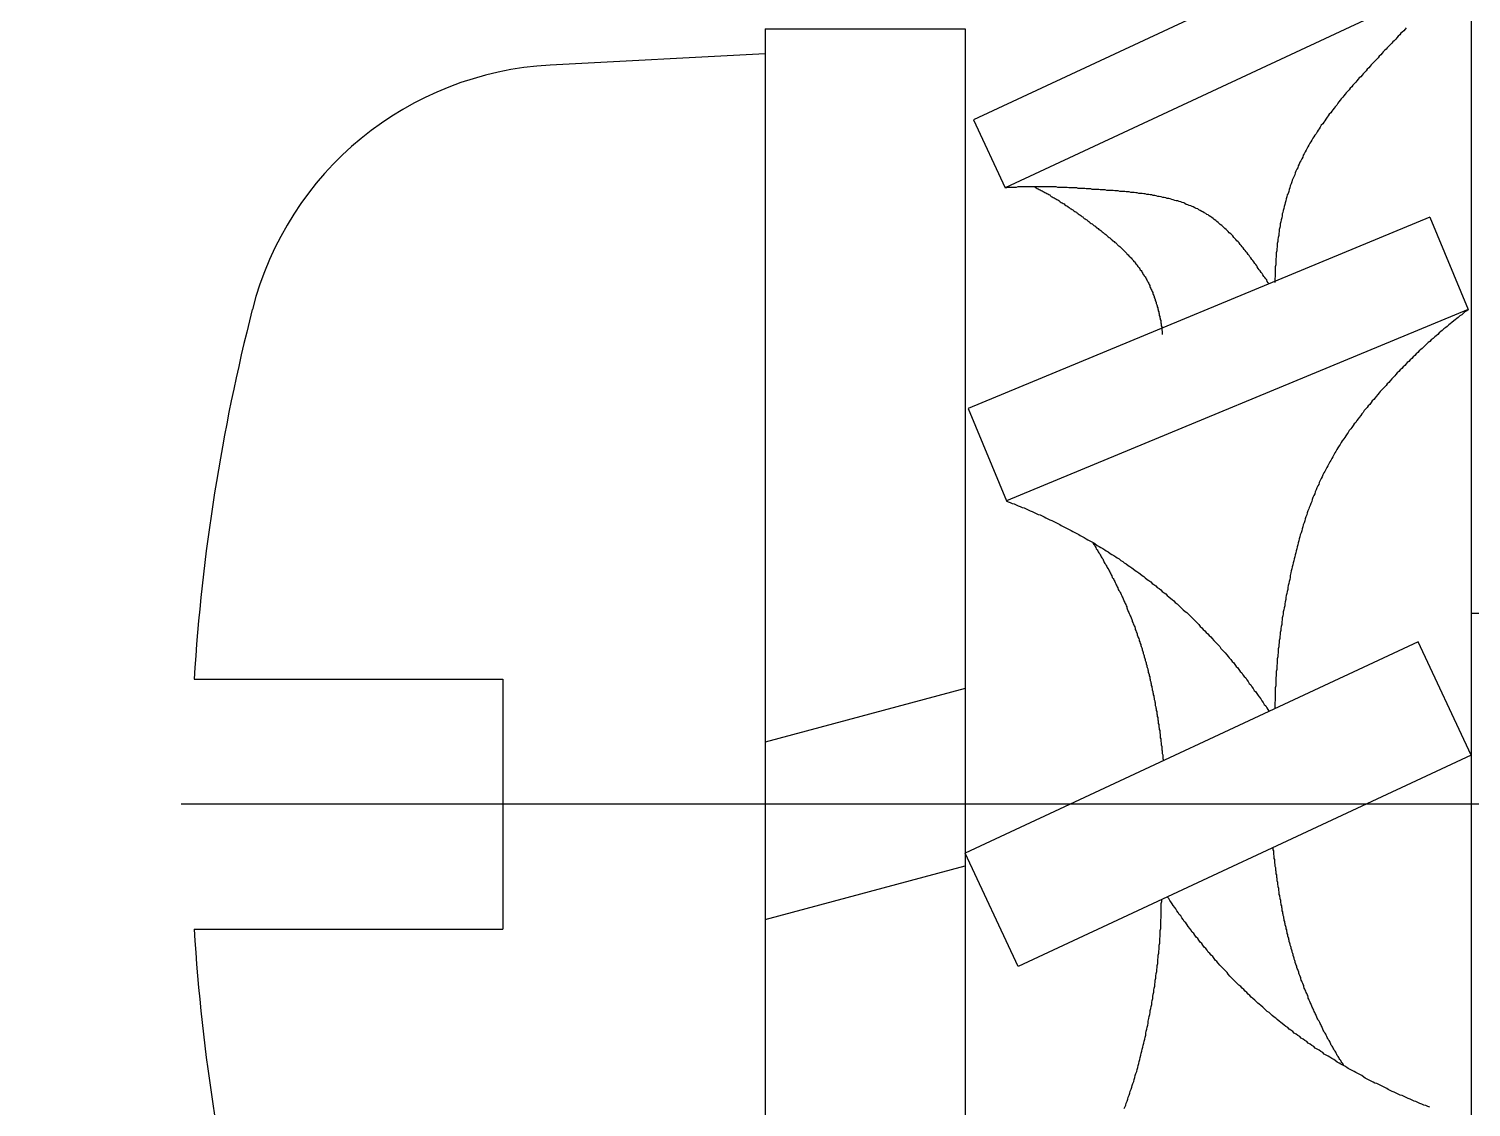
# Model space of a CAD drawing. Extents: x -805 to 272, y -183 to 306.
# Drawn here: x -634.72 to -628.95, y 28.42 to 32.73 of the extents above; entities that cross this region are included whole.
import ezdxf

# ---------------------------------------------------------------- set-up
doc = ezdxf.new("R2010")
doc.units = 0
doc.linetypes.add('CENTER', pattern=[12, 7.5, -1.5, 1.5, -1.5])
doc.linetypes.add('CONTINOUS', pattern=[0])
doc.layers.get('0').update_dxf_attribs({"linetype": 'CONTINUOUS'})
doc.layers.add('CENTER', color=1, linetype='CENTER')

msp = doc.modelspace()

# ---------------------------------------------------------------- linework, layer by layer
at = {"color": 7, "linetype": 'CONTINOUS'}
for p, q in [((-628.9503, 72.1276), (-628.9503, 16.6276)), ((-629.1106, 33.2177), (-630.9406, 32.3643)), ((-628.9838, 32.9458), (-630.8138, 32.0924)), ((-631.7742, 32.7276), (-630.9742, 32.7276)), ((-631.7742, 32.7276), (-631.7742, 26.5276)), ((-630.9742, 32.7276), (-630.9742, 26.5276)), ((-631.7742, 32.6276), (-632.6342, 32.5826)), ((-631.7742, 32.6276), (-631.7742, 26.6276)), ((-630.9406, 32.3643), (-630.8138, 32.0924)), ((-629.1153, 31.9746), (-630.9622, 31.2096)), ((-629.1153, 31.9746), (-628.9622, 31.6051)), ((-628.9622, 31.6051), (-630.8091, 30.8401)), ((-630.9622, 31.2096), (-630.8091, 30.8401)), ((-628.9503, 30.3916), (257.0498, 30.3916)), ((-629.1616, 30.2768), (-630.9742, 29.4316)), ((-628.9503, 29.8237), (-629.1616, 30.2768)), ((-634.0585, 30.1276), (-632.8242, 30.1276)), ((-632.8242, 30.1276), (-632.8242, 29.1276)), ((-630.9742, 30.0895), (-631.7742, 29.8752)), ((-628.9503, 29.8237), (-630.7629, 28.9784)), ((-630.7629, 28.9784), (-630.9742, 29.4316)), ((-631.7742, 29.1658), (-630.9742, 29.3801)), ((-634.0585, 29.1276), (-632.8242, 29.1276))]:
    msp.add_line(p, q, dxfattribs=at)
at = {"color": 7}
for points in [[(-629.21, 32.7321, 0), (-629.214, 32.7261, 0), (-629.22, 32.7201, 0), (-629.226, 32.7141, 0), (-629.232, 32.7101, 0), (-629.236, 32.7041, 0), (-629.242, 32.6981, 0), (-629.248, 32.6921, 0), (-629.252, 32.6861, 0), (-629.258, 32.6801, 0), (-629.264, 32.6761, 0), (-629.268, 32.6701, 0), (-629.274, 32.6641, 0), (-629.28, 32.6581, 0), (-629.286, 32.6521, 0), (-629.29, 32.6461, 0), (-629.296, 32.6421, 0), (-629.302, 32.6361, 0), (-629.306, 32.6301, 0), (-629.312, 32.6241, 0), (-629.318, 32.6181, 0), (-629.322, 32.6121, 0), (-629.328, 32.6061, 0), (-629.334, 32.6001, 0), (-629.338, 32.5961, 0), (-629.344, 32.5901, 0), (-629.35, 32.5841, 0), (-629.354, 32.5781, 0), (-629.36, 32.5721, 0), (-629.366, 32.5661, 0), (-629.37, 32.5601, 0), (-629.376, 32.5541, 0), (-629.382, 32.5481, 0), (-629.386, 32.5421, 0), (-629.392, 32.5361, 0), (-629.398, 32.5321, 0), (-629.402, 32.5261, 0), (-629.408, 32.5201, 0), (-629.412, 32.5141, 0), (-629.418, 32.5081, 0), (-629.424, 32.5021, 0), (-629.428, 32.4961, 0), (-629.434, 32.4901, 0), (-629.438, 32.4841, 0), (-629.444, 32.4781, 0), (-629.45, 32.4721, 0), (-629.454, 32.4661, 0), (-629.46, 32.4601, 0), (-629.464, 32.4541, 0), (-629.47, 32.4481, 0), (-629.474, 32.4421, 0), (-629.48, 32.4361, 0), (-629.484, 32.4301, 0), (-629.488, 32.4221, 0), (-629.494, 32.4161, 0), (-629.498, 32.4101, 0), (-629.504, 32.4041, 0), (-629.508, 32.3981, 0), (-629.512, 32.3921, 0), (-629.518, 32.3861, 0), (-629.522, 32.3801, 0), (-629.526, 32.3741, 0), (-629.532, 32.3661, 0), (-629.536, 32.3601, 0), (-629.54, 32.3541, 0), (-629.544, 32.3481, 0), (-629.55, 32.3421, 0), (-629.554, 32.3341, 0), (-629.558, 32.3281, 0), (-629.562, 32.3221, 0), (-629.566, 32.3161, 0), (-629.57, 32.3081, 0), (-629.576, 32.3021, 0), (-629.58, 32.2961, 0), (-629.584, 32.2901, 0), (-629.588, 32.2821, 0), (-629.592, 32.2761, 0), (-629.596, 32.2701, 0), (-629.6, 32.2621, 0), (-629.604, 32.2561, 0), (-629.606, 32.2501, 0), (-629.61, 32.2421, 0), (-629.614, 32.2361, 0), (-629.618, 32.2281, 0), (-629.622, 32.2221, 0), (-629.624, 32.2141, 0), (-629.628, 32.2081, 0), (-629.632, 32.2001, 0), (-629.636, 32.1941, 0), (-629.638, 32.1861, 0), (-629.642, 32.1801, 0), (-629.644, 32.1721, 0), (-629.648, 32.1661, 0), (-629.652, 32.1581, 0), (-629.654, 32.1521, 0), (-629.656, 32.1441, 0), (-629.66, 32.1361, 0), (-629.662, 32.1301, 0), (-629.666, 32.1221, 0), (-629.668, 32.1161, 0), (-629.67, 32.1081, 0), (-629.674, 32.1001, 0), (-629.676, 32.0921, 0), (-629.678, 32.0861, 0), (-629.68, 32.0781, 0), (-629.682, 32.0701, 0), (-629.686, 32.0641, 0), (-629.688, 32.0561, 0), (-629.69, 32.0481, 0), (-629.692, 32.0401, 0), (-629.694, 32.0321, 0), (-629.696, 32.0261, 0), (-629.698, 32.0181, 0), (-629.7, 32.0101, 0), (-629.702, 32.0021, 0), (-629.704, 31.9941, 0), (-629.706, 31.9881, 0), (-629.706, 31.9801, 0), (-629.708, 31.9721, 0), (-629.71, 31.9641, 0), (-629.712, 31.9561, 0), (-629.714, 31.9481, 0), (-629.714, 31.9401, 0), (-629.716, 31.9341, 0), (-629.718, 31.9261, 0), (-629.718, 31.9181, 0), (-629.72, 31.9101, 0), (-629.72, 31.9021, 0), (-629.722, 31.8941, 0), (-629.724, 31.8861, 0), (-629.724, 31.8781, 0), (-629.726, 31.8701, 0), (-629.726, 31.8621, 0), (-629.726, 31.8561, 0), (-629.728, 31.8481, 0), (-629.728, 31.8401, 0), (-629.73, 31.8321, 0), (-629.73, 31.8241, 0), (-629.73, 31.8161, 0), (-629.732, 31.8081, 0), (-629.732, 31.8001, 0), (-629.732, 31.7921, 0), (-629.732, 31.7841, 0), (-629.734, 31.7761, 0), (-629.734, 31.7681, 0), (-629.734, 31.7601, 0), (-629.734, 31.7541, 0), (-629.734, 31.7461, 0), (-629.734, 31.7381, 0), (-629.736, 31.7301, 0), (-629.736, 31.7221, 0), (-629.736, 31.7141, 0)], [(-629.758, 31.7081, 0), (-629.762, 31.7121, 0), (-629.766, 31.7181, 0), (-629.768, 31.7241, 0), (-629.772, 31.7281, 0), (-629.776, 31.7341, 0), (-629.78, 31.7381, 0), (-629.784, 31.7441, 0), (-629.786, 31.7501, 0), (-629.79, 31.7541, 0), (-629.794, 31.7601, 0), (-629.798, 31.7641, 0), (-629.802, 31.7701, 0), (-629.806, 31.7761, 0), (-629.808, 31.7801, 0), (-629.812, 31.7861, 0), (-629.816, 31.7901, 0), (-629.82, 31.7961, 0), (-629.824, 31.8021, 0), (-629.828, 31.8061, 0), (-629.832, 31.8121, 0), (-629.836, 31.8161, 0), (-629.838, 31.8221, 0), (-629.842, 31.8261, 0), (-629.846, 31.8321, 0), (-629.85, 31.8361, 0), (-629.854, 31.8421, 0), (-629.858, 31.8461, 0), (-629.862, 31.8521, 0), (-629.866, 31.8561, 0), (-629.87, 31.8621, 0), (-629.874, 31.8661, 0), (-629.878, 31.8721, 0), (-629.882, 31.8761, 0), (-629.888, 31.8801, 0), (-629.892, 31.8861, 0), (-629.896, 31.8901, 0), (-629.9, 31.8941, 0), (-629.904, 31.9001, 0), (-629.908, 31.9041, 0), (-629.912, 31.9081, 0), (-629.918, 31.9121, 0), (-629.922, 31.9181, 0), (-629.926, 31.9221, 0), (-629.93, 31.9261, 0), (-629.936, 31.9301, 0), (-629.94, 31.9341, 0), (-629.944, 31.9381, 0), (-629.948, 31.9421, 0), (-629.954, 31.9461, 0), (-629.958, 31.9501, 0), (-629.962, 31.9541, 0), (-629.968, 31.9581, 0), (-629.972, 31.9621, 0), (-629.978, 31.9661, 0), (-629.982, 31.9701, 0), (-629.988, 31.9741, 0), (-629.992, 31.9761, 0), (-629.998, 31.9801, 0), (-630.002, 31.9841, 0), (-630.008, 31.9861, 0), (-630.012, 31.9901, 0), (-630.018, 31.9921, 0), (-630.024, 31.9961, 0), (-630.028, 31.9981, 0), (-630.034, 32.0021, 0), (-630.04, 32.0041, 0), (-630.044, 32.0081, 0), (-630.05, 32.0101, 0), (-630.056, 32.0121, 0), (-630.062, 32.0161, 0), (-630.066, 32.0181, 0), (-630.072, 32.0201, 0), (-630.078, 32.0221, 0), (-630.084, 32.0241, 0), (-630.09, 32.0261, 0), (-630.096, 32.0301, 0), (-630.1, 32.0321, 0), (-630.106, 32.0341, 0), (-630.112, 32.0361, 0), (-630.118, 32.0381, 0), (-630.124, 32.0401, 0), (-630.13, 32.0401, 0), (-630.136, 32.0421, 0), (-630.142, 32.0441, 0), (-630.148, 32.0461, 0), (-630.154, 32.0481, 0), (-630.16, 32.0501, 0), (-630.166, 32.0501, 0), (-630.172, 32.0521, 0), (-630.178, 32.0541, 0), (-630.184, 32.0541, 0), (-630.19, 32.0561, 0), (-630.198, 32.0581, 0), (-630.204, 32.0581, 0), (-630.21, 32.0601, 0), (-630.216, 32.0621, 0), (-630.222, 32.0621, 0), (-630.228, 32.0641, 0), (-630.234, 32.0641, 0), (-630.24, 32.0661, 0), (-630.248, 32.0661, 0), (-630.254, 32.0681, 0), (-630.26, 32.0681, 0), (-630.266, 32.0701, 0), (-630.272, 32.0701, 0), (-630.28, 32.0701, 0), (-630.286, 32.0721, 0), (-630.292, 32.0721, 0), (-630.298, 32.0741, 0), (-630.304, 32.0741, 0), (-630.312, 32.0741, 0), (-630.318, 32.0761, 0), (-630.324, 32.0761, 0), (-630.33, 32.0761, 0), (-630.336, 32.0781, 0), (-630.344, 32.0781, 0), (-630.35, 32.0781, 0), (-630.356, 32.0781, 0), (-630.362, 32.0801, 0), (-630.37, 32.0801, 0), (-630.376, 32.0801, 0), (-630.382, 32.0821, 0), (-630.388, 32.0821, 0), (-630.394, 32.0821, 0), (-630.402, 32.0821, 0), (-630.408, 32.0821, 0), (-630.414, 32.0841, 0), (-630.42, 32.0841, 0), (-630.426, 32.0841, 0), (-630.434, 32.0841, 0), (-630.44, 32.0861, 0), (-630.446, 32.0861, 0), (-630.452, 32.0861, 0), (-630.458, 32.0861, 0), (-630.466, 32.0861, 0), (-630.472, 32.0881, 0), (-630.478, 32.0881, 0), (-630.484, 32.0881, 0), (-630.49, 32.0881, 0), (-630.496, 32.0901, 0), (-630.504, 32.0901, 0), (-630.51, 32.0901, 0), (-630.516, 32.0901, 0), (-630.522, 32.0901, 0), (-630.528, 32.0921, 0), (-630.534, 32.0921, 0), (-630.54, 32.0921, 0), (-630.546, 32.0921, 0), (-630.554, 32.0921, 0), (-630.56, 32.0921, 0), (-630.566, 32.0941, 0), (-630.572, 32.0941, 0), (-630.578, 32.0941, 0), (-630.584, 32.0941, 0), (-630.59, 32.0941, 0), (-630.596, 32.0941, 0), (-630.604, 32.0941, 0), (-630.61, 32.0961, 0), (-630.616, 32.0961, 0), (-630.622, 32.0961, 0), (-630.628, 32.0961, 0), (-630.634, 32.0961, 0), (-630.64, 32.0961, 0), (-630.646, 32.0961, 0), (-630.652, 32.0961, 0), (-630.658, 32.0961, 0), (-630.666, 32.0961, 0), (-630.672, 32.0961, 0), (-630.678, 32.0961, 0), (-630.684, 32.0961, 0), (-630.69, 32.0961, 0), (-630.696, 32.0961, 0), (-630.702, 32.0961, 0), (-630.708, 32.0961, 0), (-630.714, 32.0961, 0), (-630.72, 32.0961, 0), (-630.726, 32.0961, 0), (-630.734, 32.0961, 0), (-630.74, 32.0961, 0), (-630.746, 32.0961, 0), (-630.752, 32.0961, 0), (-630.758, 32.0961, 0), (-630.764, 32.0961, 0), (-630.77, 32.0941, 0), (-630.776, 32.0941, 0), (-630.782, 32.0941, 0), (-630.788, 32.0941, 0), (-630.796, 32.0941, 0), (-630.802, 32.0941, 0), (-630.808, 32.0921, 0), (-630.814, 32.0921, 0)], [(-630.7, 32.0981, 0), (-630.696, 32.0961, 0), (-630.692, 32.0941, 0), (-630.69, 32.0921, 0), (-630.686, 32.0901, 0), (-630.682, 32.0881, 0), (-630.678, 32.0861, 0), (-630.674, 32.0841, 0), (-630.67, 32.0821, 0), (-630.666, 32.0801, 0), (-630.662, 32.0781, 0), (-630.66, 32.0761, 0), (-630.656, 32.0741, 0), (-630.652, 32.0721, 0), (-630.648, 32.0701, 0), (-630.644, 32.0681, 0), (-630.64, 32.0661, 0), (-630.636, 32.0641, 0), (-630.634, 32.0621, 0), (-630.63, 32.0581, 0), (-630.626, 32.0561, 0), (-630.622, 32.0541, 0), (-630.618, 32.0521, 0), (-630.614, 32.0501, 0), (-630.612, 32.0481, 0), (-630.608, 32.0461, 0), (-630.604, 32.0441, 0), (-630.6, 32.0421, 0), (-630.596, 32.0381, 0), (-630.594, 32.0361, 0), (-630.59, 32.0341, 0), (-630.586, 32.0321, 0), (-630.582, 32.0301, 0), (-630.578, 32.0281, 0), (-630.576, 32.0241, 0), (-630.572, 32.0221, 0), (-630.568, 32.0201, 0), (-630.564, 32.0181, 0), (-630.562, 32.0161, 0), (-630.558, 32.0141, 0), (-630.554, 32.0101, 0), (-630.55, 32.0081, 0), (-630.546, 32.0061, 0), (-630.544, 32.0041, 0), (-630.54, 32.0001, 0), (-630.536, 31.9981, 0), (-630.532, 31.9961, 0), (-630.53, 31.9941, 0), (-630.526, 31.9921, 0), (-630.522, 31.9881, 0), (-630.518, 31.9861, 0), (-630.516, 31.9841, 0), (-630.512, 31.9821, 0), (-630.508, 31.9781, 0), (-630.504, 31.9761, 0), (-630.502, 31.9741, 0), (-630.498, 31.9701, 0), (-630.494, 31.9681, 0), (-630.49, 31.9661, 0), (-630.488, 31.9641, 0), (-630.484, 31.9601, 0), (-630.48, 31.9581, 0), (-630.478, 31.9561, 0), (-630.474, 31.9521, 0), (-630.47, 31.9501, 0), (-630.466, 31.9481, 0), (-630.464, 31.9461, 0), (-630.46, 31.9421, 0), (-630.456, 31.9401, 0), (-630.452, 31.9381, 0), (-630.45, 31.9341, 0), (-630.446, 31.9321, 0), (-630.442, 31.9301, 0), (-630.44, 31.9261, 0), (-630.436, 31.9241, 0), (-630.432, 31.9221, 0), (-630.428, 31.9181, 0), (-630.426, 31.9161, 0), (-630.422, 31.9141, 0), (-630.418, 31.9101, 0), (-630.416, 31.9081, 0), (-630.412, 31.9061, 0), (-630.408, 31.9021, 0), (-630.406, 31.9001, 0), (-630.402, 31.8961, 0), (-630.398, 31.8941, 0), (-630.396, 31.8921, 0), (-630.392, 31.8881, 0), (-630.388, 31.8861, 0), (-630.386, 31.8821, 0), (-630.382, 31.8801, 0), (-630.378, 31.8781, 0), (-630.376, 31.8741, 0), (-630.372, 31.8721, 0), (-630.368, 31.8681, 0), (-630.366, 31.8661, 0), (-630.362, 31.8621, 0), (-630.36, 31.8601, 0), (-630.356, 31.8581, 0), (-630.352, 31.8541, 0), (-630.35, 31.8521, 0), (-630.346, 31.8481, 0), (-630.344, 31.8461, 0), (-630.34, 31.8421, 0), (-630.338, 31.8401, 0), (-630.334, 31.8361, 0), (-630.332, 31.8341, 0), (-630.328, 31.8301, 0), (-630.326, 31.8261, 0), (-630.322, 31.8241, 0), (-630.32, 31.8201, 0), (-630.316, 31.8181, 0), (-630.314, 31.8141, 0), (-630.31, 31.8121, 0), (-630.308, 31.8081, 0), (-630.304, 31.8041, 0), (-630.302, 31.8021, 0), (-630.3, 31.7981, 0), (-630.296, 31.7961, 0), (-630.294, 31.7921, 0), (-630.292, 31.7881, 0), (-630.288, 31.7861, 0), (-630.286, 31.7821, 0), (-630.284, 31.7781, 0), (-630.28, 31.7741, 0), (-630.278, 31.7721, 0), (-630.276, 31.7681, 0), (-630.274, 31.7641, 0), (-630.27, 31.7621, 0), (-630.268, 31.7581, 0), (-630.266, 31.7541, 0), (-630.264, 31.7501, 0), (-630.262, 31.7461, 0), (-630.26, 31.7441, 0), (-630.258, 31.7401, 0), (-630.254, 31.7361, 0), (-630.252, 31.7321, 0), (-630.25, 31.7281, 0), (-630.248, 31.7241, 0), (-630.246, 31.7201, 0), (-630.244, 31.7181, 0), (-630.242, 31.7141, 0), (-630.24, 31.7101, 0), (-630.238, 31.7061, 0), (-630.236, 31.7021, 0), (-630.236, 31.6981, 0), (-630.234, 31.6941, 0), (-630.232, 31.6901, 0), (-630.23, 31.6861, 0), (-630.228, 31.6821, 0), (-630.226, 31.6781, 0), (-630.224, 31.6741, 0), (-630.224, 31.6701, 0), (-630.222, 31.6661, 0), (-630.22, 31.6621, 0), (-630.218, 31.6581, 0), (-630.218, 31.6541, 0), (-630.216, 31.6501, 0), (-630.214, 31.6461, 0), (-630.214, 31.6421, 0), (-630.212, 31.6381, 0), (-630.21, 31.6341, 0), (-630.21, 31.6301, 0), (-630.208, 31.6241, 0), (-630.206, 31.6201, 0), (-630.206, 31.6161, 0), (-630.204, 31.6121, 0), (-630.204, 31.6081, 0), (-630.202, 31.6041, 0), (-630.202, 31.6001, 0), (-630.2, 31.5961, 0), (-630.2, 31.5921, 0), (-630.198, 31.5881, 0), (-630.198, 31.5821, 0), (-630.196, 31.5781, 0), (-630.196, 31.5741, 0), (-630.194, 31.5701, 0), (-630.194, 31.5661, 0), (-630.192, 31.5621, 0), (-630.192, 31.5581, 0), (-630.192, 31.5521, 0), (-630.19, 31.5481, 0), (-630.19, 31.5441, 0), (-630.19, 31.5401, 0), (-630.188, 31.5361, 0), (-630.188, 31.5321, 0), (-630.188, 31.5281, 0), (-630.188, 31.5241, 0), (-630.186, 31.5181, 0), (-630.186, 31.5141, 0), (-630.186, 31.5101, 0), (-630.186, 31.5061, 0)], [(-628.962, 31.6041, 0), (-628.968, 31.6001, 0), (-628.976, 31.5961, 0), (-628.982, 31.5901, 0), (-628.988, 31.5841, 0), (-628.996, 31.5801, 0), (-629.002, 31.5741, 0), (-629.008, 31.5701, 0), (-629.014, 31.5641, 0), (-629.02, 31.5601, 0), (-629.028, 31.5541, 0), (-629.034, 31.5481, 0), (-629.04, 31.5441, 0), (-629.046, 31.5381, 0), (-629.052, 31.5341, 0), (-629.06, 31.5281, 0), (-629.066, 31.5221, 0), (-629.072, 31.5181, 0), (-629.078, 31.5121, 0), (-629.084, 31.5061, 0), (-629.09, 31.5001, 0), (-629.096, 31.4961, 0), (-629.102, 31.4901, 0), (-629.11, 31.4841, 0), (-629.116, 31.4781, 0), (-629.122, 31.4741, 0), (-629.128, 31.4681, 0), (-629.134, 31.4621, 0), (-629.14, 31.4561, 0), (-629.146, 31.4501, 0), (-629.152, 31.4461, 0), (-629.158, 31.4401, 0), (-629.164, 31.4341, 0), (-629.17, 31.4281, 0), (-629.176, 31.4221, 0), (-629.182, 31.4161, 0), (-629.188, 31.4101, 0), (-629.194, 31.4041, 0), (-629.2, 31.3981, 0), (-629.206, 31.3941, 0), (-629.21, 31.3881, 0), (-629.216, 31.3821, 0), (-629.222, 31.3761, 0), (-629.228, 31.3701, 0), (-629.234, 31.3641, 0), (-629.24, 31.3581, 0), (-629.246, 31.3521, 0), (-629.252, 31.3461, 0), (-629.256, 31.3401, 0), (-629.262, 31.3341, 0), (-629.268, 31.3281, 0), (-629.274, 31.3201, 0), (-629.28, 31.3141, 0), (-629.286, 31.3081, 0), (-629.29, 31.3021, 0), (-629.296, 31.2961, 0), (-629.302, 31.2901, 0), (-629.308, 31.2841, 0), (-629.314, 31.2781, 0), (-629.318, 31.2721, 0), (-629.324, 31.2661, 0), (-629.33, 31.2581, 0), (-629.334, 31.2521, 0), (-629.34, 31.2461, 0), (-629.346, 31.2401, 0), (-629.35, 31.2341, 0), (-629.356, 31.2261, 0), (-629.362, 31.2201, 0), (-629.366, 31.2141, 0), (-629.372, 31.2081, 0), (-629.378, 31.2021, 0), (-629.382, 31.1941, 0), (-629.388, 31.1881, 0), (-629.392, 31.1821, 0), (-629.398, 31.1741, 0), (-629.402, 31.1681, 0), (-629.408, 31.1621, 0), (-629.412, 31.1541, 0), (-629.418, 31.1481, 0), (-629.422, 31.1421, 0), (-629.428, 31.1341, 0), (-629.432, 31.1281, 0), (-629.438, 31.1221, 0), (-629.442, 31.1141, 0), (-629.446, 31.1081, 0), (-629.452, 31.1001, 0), (-629.456, 31.0941, 0), (-629.46, 31.0881, 0), (-629.466, 31.0801, 0), (-629.47, 31.0741, 0), (-629.474, 31.0661, 0), (-629.478, 31.0601, 0), (-629.484, 31.0521, 0), (-629.488, 31.0461, 0), (-629.492, 31.0381, 0), (-629.496, 31.0321, 0), (-629.5, 31.0241, 0), (-629.504, 31.0161, 0), (-629.508, 31.0101, 0), (-629.512, 31.0021, 0), (-629.516, 30.9961, 0), (-629.52, 30.9881, 0), (-629.524, 30.9801, 0), (-629.528, 30.9741, 0), (-629.532, 30.9661, 0), (-629.536, 30.9581, 0), (-629.54, 30.9521, 0), (-629.544, 30.9441, 0), (-629.546, 30.9361, 0), (-629.55, 30.9301, 0), (-629.554, 30.9221, 0), (-629.558, 30.9141, 0), (-629.56, 30.9061, 0), (-629.564, 30.9001, 0), (-629.568, 30.8921, 0), (-629.57, 30.8841, 0), (-629.574, 30.8761, 0), (-629.576, 30.8681, 0), (-629.58, 30.8621, 0), (-629.584, 30.8541, 0), (-629.586, 30.8461, 0), (-629.588, 30.8381, 0), (-629.592, 30.8301, 0), (-629.594, 30.8221, 0), (-629.598, 30.8141, 0), (-629.6, 30.8081, 0), (-629.604, 30.8001, 0), (-629.606, 30.7921, 0), (-629.608, 30.7841, 0), (-629.612, 30.7761, 0), (-629.614, 30.7681, 0), (-629.616, 30.7601, 0), (-629.618, 30.7521, 0), (-629.622, 30.7441, 0), (-629.624, 30.7361, 0), (-629.626, 30.7281, 0), (-629.628, 30.7201, 0), (-629.63, 30.7121, 0), (-629.634, 30.7041, 0), (-629.636, 30.6961, 0), (-629.638, 30.6881, 0), (-629.64, 30.6801, 0), (-629.642, 30.6721, 0), (-629.644, 30.6641, 0), (-629.646, 30.6561, 0), (-629.648, 30.6481, 0), (-629.65, 30.6401, 0), (-629.652, 30.6321, 0), (-629.654, 30.6241, 0), (-629.656, 30.6161, 0), (-629.658, 30.6081, 0), (-629.66, 30.6001, 0), (-629.662, 30.5921, 0), (-629.664, 30.5841, 0), (-629.666, 30.5761, 0), (-629.668, 30.5681, 0), (-629.67, 30.5601, 0), (-629.672, 30.5521, 0), (-629.674, 30.5421, 0), (-629.674, 30.5341, 0), (-629.676, 30.5261, 0), (-629.678, 30.5181, 0), (-629.68, 30.5101, 0), (-629.682, 30.5021, 0), (-629.684, 30.4941, 0), (-629.684, 30.4861, 0), (-629.686, 30.4781, 0), (-629.688, 30.4701, 0), (-629.69, 30.4621, 0), (-629.692, 30.4541, 0), (-629.692, 30.4461, 0), (-629.694, 30.4361, 0), (-629.696, 30.4281, 0), (-629.696, 30.4201, 0), (-629.698, 30.4121, 0), (-629.7, 30.4041, 0), (-629.702, 30.3961, 0), (-629.702, 30.3881, 0), (-629.704, 30.3801, 0), (-629.706, 30.3721, 0), (-629.706, 30.3641, 0), (-629.708, 30.3561, 0), (-629.708, 30.3461, 0), (-629.71, 30.3381, 0), (-629.712, 30.3301, 0), (-629.712, 30.3221, 0), (-629.714, 30.3141, 0), (-629.714, 30.3061, 0), (-629.716, 30.2981, 0), (-629.716, 30.2901, 0), (-629.718, 30.2821, 0), (-629.718, 30.2741, 0), (-629.72, 30.2641, 0), (-629.72, 30.2561, 0), (-629.722, 30.2481, 0), (-629.722, 30.2401, 0), (-629.722, 30.2321, 0), (-629.724, 30.2241, 0), (-629.724, 30.2161, 0), (-629.726, 30.2081, 0), (-629.726, 30.1981, 0), (-629.726, 30.1901, 0), (-629.728, 30.1821, 0), (-629.728, 30.1741, 0), (-629.728, 30.1661, 0), (-629.73, 30.1581, 0), (-629.73, 30.1501, 0), (-629.73, 30.1421, 0), (-629.732, 30.1321, 0), (-629.732, 30.1241, 0), (-629.732, 30.1161, 0), (-629.732, 30.1081, 0), (-629.732, 30.1001, 0), (-629.734, 30.0921, 0), (-629.734, 30.0841, 0), (-629.734, 30.0761, 0), (-629.734, 30.0661, 0), (-629.734, 30.0581, 0), (-629.734, 30.0501, 0), (-629.734, 30.0421, 0), (-629.736, 30.0341, 0), (-629.736, 30.0261, 0), (-629.736, 30.0181, 0), (-629.736, 30.0101, 0)], [(-630.81, 30.8401, 0), (-630.802, 30.8361, 0), (-630.794, 30.8341, 0), (-630.786, 30.8301, 0), (-630.778, 30.8281, 0), (-630.77, 30.8241, 0), (-630.762, 30.8201, 0), (-630.754, 30.8181, 0), (-630.746, 30.8141, 0), (-630.738, 30.8121, 0), (-630.73, 30.8081, 0), (-630.722, 30.8041, 0), (-630.714, 30.8001, 0), (-630.706, 30.7981, 0), (-630.698, 30.7941, 0), (-630.69, 30.7901, 0), (-630.682, 30.7861, 0), (-630.674, 30.7841, 0), (-630.666, 30.7801, 0), (-630.658, 30.7761, 0), (-630.652, 30.7721, 0), (-630.644, 30.7681, 0), (-630.636, 30.7641, 0), (-630.628, 30.7621, 0), (-630.62, 30.7581, 0), (-630.612, 30.7541, 0), (-630.604, 30.7501, 0), (-630.596, 30.7461, 0), (-630.59, 30.7421, 0), (-630.582, 30.7381, 0), (-630.574, 30.7341, 0), (-630.566, 30.7301, 0), (-630.558, 30.7261, 0), (-630.55, 30.7221, 0), (-630.544, 30.7181, 0), (-630.536, 30.7141, 0), (-630.528, 30.7101, 0), (-630.52, 30.7061, 0), (-630.514, 30.7021, 0), (-630.506, 30.6981, 0), (-630.498, 30.6941, 0), (-630.49, 30.6881, 0), (-630.484, 30.6841, 0), (-630.476, 30.6801, 0), (-630.468, 30.6761, 0), (-630.46, 30.6721, 0), (-630.454, 30.6681, 0), (-630.446, 30.6621, 0), (-630.438, 30.6581, 0), (-630.432, 30.6541, 0), (-630.424, 30.6501, 0), (-630.416, 30.6441, 0), (-630.41, 30.6401, 0), (-630.402, 30.6361, 0), (-630.394, 30.6301, 0), (-630.388, 30.6261, 0), (-630.38, 30.6221, 0), (-630.372, 30.6161, 0), (-630.366, 30.6121, 0), (-630.358, 30.6081, 0), (-630.352, 30.6021, 0), (-630.344, 30.5981, 0), (-630.338, 30.5921, 0), (-630.33, 30.5881, 0), (-630.322, 30.5821, 0), (-630.316, 30.5781, 0), (-630.308, 30.5721, 0), (-630.302, 30.5681, 0), (-630.294, 30.5621, 0), (-630.288, 30.5581, 0), (-630.28, 30.5521, 0), (-630.274, 30.5481, 0), (-630.266, 30.5421, 0), (-630.26, 30.5381, 0), (-630.254, 30.5321, 0), (-630.246, 30.5261, 0), (-630.24, 30.5221, 0), (-630.232, 30.5161, 0), (-630.226, 30.5101, 0), (-630.22, 30.5061, 0), (-630.212, 30.5001, 0), (-630.206, 30.4941, 0), (-630.198, 30.4901, 0), (-630.192, 30.4841, 0), (-630.186, 30.4781, 0), (-630.178, 30.4721, 0), (-630.172, 30.4681, 0), (-630.166, 30.4621, 0), (-630.16, 30.4561, 0), (-630.152, 30.4501, 0), (-630.146, 30.4461, 0), (-630.14, 30.4401, 0), (-630.134, 30.4341, 0), (-630.126, 30.4281, 0), (-630.12, 30.4221, 0), (-630.114, 30.4161, 0), (-630.108, 30.4101, 0), (-630.102, 30.4041, 0), (-630.094, 30.3981, 0), (-630.088, 30.3941, 0), (-630.082, 30.3881, 0), (-630.076, 30.3821, 0), (-630.07, 30.3761, 0), (-630.064, 30.3701, 0), (-630.058, 30.3641, 0), (-630.052, 30.3581, 0), (-630.046, 30.3521, 0), (-630.04, 30.3461, 0), (-630.034, 30.3381, 0), (-630.028, 30.3321, 0), (-630.022, 30.3261, 0), (-630.016, 30.3201, 0), (-630.01, 30.3141, 0), (-630.004, 30.3081, 0), (-629.998, 30.3021, 0), (-629.992, 30.2961, 0), (-629.986, 30.2901, 0), (-629.98, 30.2821, 0), (-629.974, 30.2761, 0), (-629.968, 30.2701, 0), (-629.962, 30.2641, 0), (-629.956, 30.2581, 0), (-629.952, 30.2501, 0), (-629.946, 30.2441, 0), (-629.94, 30.2381, 0), (-629.934, 30.2321, 0), (-629.928, 30.2241, 0), (-629.922, 30.2181, 0), (-629.918, 30.2121, 0), (-629.912, 30.2061, 0), (-629.906, 30.1981, 0), (-629.9, 30.1921, 0), (-629.896, 30.1861, 0), (-629.89, 30.1781, 0), (-629.884, 30.1721, 0), (-629.88, 30.1661, 0), (-629.874, 30.1581, 0), (-629.868, 30.1521, 0), (-629.864, 30.1441, 0), (-629.858, 30.1381, 0), (-629.852, 30.1321, 0), (-629.848, 30.1241, 0), (-629.842, 30.1181, 0), (-629.838, 30.1101, 0), (-629.832, 30.1041, 0), (-629.828, 30.0961, 0), (-629.822, 30.0901, 0), (-629.818, 30.0821, 0), (-629.812, 30.0761, 0), (-629.808, 30.0701, 0), (-629.802, 30.0621, 0), (-629.798, 30.0561, 0), (-629.792, 30.0481, 0), (-629.788, 30.0401, 0), (-629.782, 30.0341, 0), (-629.778, 30.0261, 0), (-629.772, 30.0201, 0), (-629.768, 30.0121, 0), (-629.764, 30.0061, 0), (-629.758, 29.9981, 0)], [(-630.464, 30.6741, 0), (-630.462, 30.6701, 0), (-630.46, 30.6661, 0), (-630.456, 30.6621, 0), (-630.454, 30.6581, 0), (-630.452, 30.6541, 0), (-630.45, 30.6481, 0), (-630.446, 30.6441, 0), (-630.444, 30.6401, 0), (-630.442, 30.6361, 0), (-630.44, 30.6321, 0), (-630.436, 30.6281, 0), (-630.434, 30.6241, 0), (-630.432, 30.6201, 0), (-630.43, 30.6161, 0), (-630.428, 30.6121, 0), (-630.424, 30.6081, 0), (-630.422, 30.6041, 0), (-630.42, 30.5981, 0), (-630.418, 30.5941, 0), (-630.416, 30.5901, 0), (-630.412, 30.5861, 0), (-630.41, 30.5821, 0), (-630.408, 30.5781, 0), (-630.406, 30.5741, 0), (-630.404, 30.5701, 0), (-630.4, 30.5641, 0), (-630.398, 30.5601, 0), (-630.396, 30.5561, 0), (-630.394, 30.5521, 0), (-630.392, 30.5481, 0), (-630.39, 30.5441, 0), (-630.388, 30.5401, 0), (-630.386, 30.5341, 0), (-630.382, 30.5301, 0), (-630.38, 30.5261, 0), (-630.378, 30.5221, 0), (-630.376, 30.5181, 0), (-630.374, 30.5141, 0), (-630.372, 30.5081, 0), (-630.37, 30.5041, 0), (-630.368, 30.5001, 0), (-630.366, 30.4961, 0), (-630.364, 30.4921, 0), (-630.362, 30.4861, 0), (-630.36, 30.4821, 0), (-630.356, 30.4781, 0), (-630.354, 30.4741, 0), (-630.352, 30.4701, 0), (-630.35, 30.4661, 0), (-630.348, 30.4601, 0), (-630.346, 30.4561, 0), (-630.344, 30.4521, 0), (-630.342, 30.4481, 0), (-630.34, 30.4421, 0), (-630.338, 30.4381, 0), (-630.336, 30.4341, 0), (-630.334, 30.4301, 0), (-630.332, 30.4261, 0), (-630.33, 30.4201, 0), (-630.328, 30.4161, 0), (-630.328, 30.4121, 0), (-630.326, 30.4081, 0), (-630.324, 30.4021, 0), (-630.322, 30.3981, 0), (-630.32, 30.3941, 0), (-630.318, 30.3901, 0), (-630.316, 30.3841, 0), (-630.314, 30.3801, 0), (-630.312, 30.3761, 0), (-630.31, 30.3721, 0), (-630.308, 30.3661, 0), (-630.306, 30.3621, 0), (-630.306, 30.3581, 0), (-630.304, 30.3541, 0), (-630.302, 30.3481, 0), (-630.3, 30.3441, 0), (-630.298, 30.3401, 0), (-630.296, 30.3361, 0), (-630.294, 30.3301, 0), (-630.294, 30.3261, 0), (-630.292, 30.3221, 0), (-630.29, 30.3161, 0), (-630.288, 30.3121, 0), (-630.286, 30.3081, 0), (-630.286, 30.3041, 0), (-630.284, 30.2981, 0), (-630.282, 30.2941, 0), (-630.28, 30.2901, 0), (-630.278, 30.2841, 0), (-630.278, 30.2801, 0), (-630.276, 30.2761, 0), (-630.274, 30.2701, 0), (-630.272, 30.2661, 0), (-630.272, 30.2621, 0), (-630.27, 30.2581, 0), (-630.268, 30.2521, 0), (-630.266, 30.2481, 0), (-630.266, 30.2441, 0), (-630.264, 30.2381, 0), (-630.262, 30.2341, 0), (-630.262, 30.2301, 0), (-630.26, 30.2241, 0), (-630.258, 30.2201, 0), (-630.258, 30.2161, 0), (-630.256, 30.2101, 0), (-630.254, 30.2061, 0), (-630.254, 30.2021, 0), (-630.252, 30.1961, 0), (-630.25, 30.1921, 0), (-630.25, 30.1881, 0), (-630.248, 30.1821, 0), (-630.248, 30.1781, 0), (-630.246, 30.1741, 0), (-630.244, 30.1681, 0), (-630.244, 30.1641, 0), (-630.242, 30.1601, 0), (-630.242, 30.1541, 0), (-630.24, 30.1501, 0), (-630.238, 30.1461, 0), (-630.238, 30.1401, 0), (-630.236, 30.1361, 0), (-630.236, 30.1301, 0), (-630.234, 30.1261, 0), (-630.234, 30.1221, 0), (-630.232, 30.1161, 0), (-630.232, 30.1121, 0), (-630.23, 30.1081, 0), (-630.23, 30.1021, 0), (-630.228, 30.0981, 0), (-630.228, 30.0941, 0), (-630.226, 30.0881, 0), (-630.226, 30.0841, 0), (-630.224, 30.0781, 0), (-630.224, 30.0741, 0), (-630.222, 30.0701, 0), (-630.222, 30.0641, 0), (-630.22, 30.0601, 0), (-630.22, 30.0561, 0), (-630.218, 30.0501, 0), (-630.218, 30.0461, 0), (-630.216, 30.0401, 0), (-630.216, 30.0361, 0), (-630.214, 30.0321, 0), (-630.214, 30.0261, 0), (-630.214, 30.0221, 0), (-630.212, 30.0161, 0), (-630.212, 30.0121, 0), (-630.21, 30.0081, 0), (-630.21, 30.0021, 0), (-630.208, 29.9981, 0), (-630.208, 29.9921, 0), (-630.208, 29.9881, 0), (-630.206, 29.9841, 0), (-630.206, 29.9781, 0), (-630.204, 29.9741, 0), (-630.204, 29.9701, 0), (-630.204, 29.9641, 0), (-630.202, 29.9601, 0), (-630.202, 29.9541, 0), (-630.202, 29.9501, 0), (-630.2, 29.9461, 0), (-630.2, 29.9401, 0), (-630.2, 29.9361, 0), (-630.198, 29.9301, 0), (-630.198, 29.9261, 0), (-630.196, 29.9221, 0), (-630.196, 29.9161, 0), (-630.196, 29.9121, 0), (-630.194, 29.9061, 0), (-630.194, 29.9021, 0), (-630.194, 29.8961, 0), (-630.194, 29.8921, 0), (-630.192, 29.8881, 0), (-630.192, 29.8821, 0), (-630.192, 29.8781, 0), (-630.19, 29.8721, 0), (-630.19, 29.8681, 0), (-630.19, 29.8641, 0), (-630.188, 29.8581, 0), (-630.188, 29.8541, 0), (-630.188, 29.8481, 0), (-630.188, 29.8441, 0), (-630.186, 29.8401, 0), (-630.186, 29.8341, 0), (-630.186, 29.8301, 0), (-630.184, 29.8241, 0), (-630.184, 29.8201, 0), (-630.184, 29.8161, 0), (-630.184, 29.8101, 0), (-630.182, 29.8061, 0), (-630.182, 29.8001, 0)], [(-629.46, 28.5821, 0), (-629.462, 28.5861, 0), (-629.464, 28.5901, 0), (-629.468, 28.5941, 0), (-629.47, 28.5981, 0), (-629.472, 28.6021, 0), (-629.476, 28.6061, 0), (-629.478, 28.6101, 0), (-629.48, 28.6141, 0), (-629.482, 28.6181, 0), (-629.486, 28.6221, 0), (-629.488, 28.6261, 0), (-629.49, 28.6321, 0), (-629.492, 28.6361, 0), (-629.494, 28.6401, 0), (-629.498, 28.6441, 0), (-629.5, 28.6481, 0), (-629.502, 28.6521, 0), (-629.504, 28.6561, 0), (-629.506, 28.6601, 0), (-629.51, 28.6641, 0), (-629.512, 28.6681, 0), (-629.514, 28.6741, 0), (-629.516, 28.6781, 0), (-629.518, 28.6821, 0), (-629.522, 28.6861, 0), (-629.524, 28.6901, 0), (-629.526, 28.6941, 0), (-629.528, 28.6981, 0), (-629.53, 28.7041, 0), (-629.532, 28.7081, 0), (-629.534, 28.7121, 0), (-629.538, 28.7161, 0), (-629.54, 28.7201, 0), (-629.542, 28.7241, 0), (-629.544, 28.7281, 0), (-629.546, 28.7341, 0), (-629.548, 28.7381, 0), (-629.55, 28.7421, 0), (-629.552, 28.7461, 0), (-629.554, 28.7501, 0), (-629.556, 28.7541, 0), (-629.558, 28.7601, 0), (-629.562, 28.7641, 0), (-629.564, 28.7681, 0), (-629.566, 28.7721, 0), (-629.568, 28.7761, 0), (-629.57, 28.7821, 0), (-629.572, 28.7861, 0), (-629.574, 28.7901, 0), (-629.576, 28.7941, 0), (-629.578, 28.7981, 0), (-629.58, 28.8041, 0), (-629.582, 28.8081, 0), (-629.584, 28.8121, 0), (-629.586, 28.8161, 0), (-629.588, 28.8201, 0), (-629.59, 28.8261, 0), (-629.592, 28.8301, 0), (-629.594, 28.8341, 0), (-629.596, 28.8381, 0), (-629.598, 28.8441, 0), (-629.6, 28.8481, 0), (-629.602, 28.8521, 0), (-629.602, 28.8561, 0), (-629.604, 28.8621, 0), (-629.606, 28.8661, 0), (-629.608, 28.8701, 0), (-629.61, 28.8741, 0), (-629.612, 28.8801, 0), (-629.614, 28.8841, 0), (-629.616, 28.8881, 0), (-629.618, 28.8921, 0), (-629.62, 28.8981, 0), (-629.62, 28.9021, 0), (-629.622, 28.9061, 0), (-629.624, 28.9101, 0), (-629.626, 28.9161, 0), (-629.628, 28.9201, 0), (-629.63, 28.9241, 0), (-629.632, 28.9301, 0), (-629.632, 28.9341, 0), (-629.634, 28.9381, 0), (-629.636, 28.9421, 0), (-629.638, 28.9481, 0), (-629.64, 28.9521, 0), (-629.64, 28.9561, 0), (-629.642, 28.9621, 0), (-629.644, 28.9661, 0), (-629.646, 28.9701, 0), (-629.648, 28.9741, 0), (-629.648, 28.9801, 0), (-629.65, 28.9841, 0), (-629.652, 28.9881, 0), (-629.654, 28.9941, 0), (-629.654, 28.9981, 0), (-629.656, 29.0021, 0), (-629.658, 29.0081, 0), (-629.658, 29.0121, 0), (-629.66, 29.0161, 0), (-629.662, 29.0221, 0), (-629.662, 29.0261, 0), (-629.664, 29.0301, 0), (-629.666, 29.0361, 0), (-629.666, 29.0401, 0), (-629.668, 29.0441, 0), (-629.67, 29.0501, 0), (-629.67, 29.0541, 0), (-629.672, 29.0581, 0), (-629.674, 29.0641, 0), (-629.674, 29.0681, 0), (-629.676, 29.0721, 0), (-629.678, 29.0781, 0), (-629.678, 29.0821, 0), (-629.68, 29.0861, 0), (-629.68, 29.0921, 0), (-629.682, 29.0961, 0), (-629.684, 29.1001, 0), (-629.684, 29.1061, 0), (-629.686, 29.1101, 0), (-629.686, 29.1141, 0), (-629.688, 29.1201, 0), (-629.688, 29.1241, 0), (-629.69, 29.1281, 0), (-629.69, 29.1341, 0), (-629.692, 29.1381, 0), (-629.694, 29.1441, 0), (-629.694, 29.1481, 0), (-629.696, 29.1521, 0), (-629.696, 29.1581, 0), (-629.698, 29.1621, 0), (-629.698, 29.1661, 0), (-629.7, 29.1721, 0), (-629.7, 29.1761, 0), (-629.702, 29.1821, 0), (-629.702, 29.1861, 0), (-629.704, 29.1901, 0), (-629.704, 29.1961, 0), (-629.706, 29.2001, 0), (-629.706, 29.2041, 0), (-629.706, 29.2101, 0), (-629.708, 29.2141, 0), (-629.708, 29.2201, 0), (-629.71, 29.2241, 0), (-629.71, 29.2281, 0), (-629.712, 29.2341, 0), (-629.712, 29.2381, 0), (-629.712, 29.2421, 0), (-629.714, 29.2481, 0), (-629.714, 29.2521, 0), (-629.716, 29.2581, 0), (-629.716, 29.2621, 0), (-629.718, 29.2661, 0), (-629.718, 29.2721, 0), (-629.718, 29.2761, 0), (-629.72, 29.2821, 0), (-629.72, 29.2861, 0), (-629.72, 29.2901, 0), (-629.722, 29.2961, 0), (-629.722, 29.3001, 0), (-629.724, 29.3061, 0), (-629.724, 29.3101, 0), (-629.724, 29.3141, 0), (-629.726, 29.3201, 0), (-629.726, 29.3241, 0), (-629.726, 29.3301, 0), (-629.728, 29.3341, 0), (-629.728, 29.3381, 0), (-629.728, 29.3441, 0), (-629.73, 29.3481, 0), (-629.73, 29.3541, 0), (-629.73, 29.3581, 0), (-629.732, 29.3621, 0), (-629.732, 29.3681, 0), (-629.732, 29.3721, 0), (-629.734, 29.3781, 0), (-629.734, 29.3821, 0), (-629.734, 29.3861, 0), (-629.736, 29.3921, 0), (-629.736, 29.3961, 0), (-629.736, 29.4021, 0), (-629.736, 29.4061, 0), (-629.738, 29.4101, 0), (-629.738, 29.4161, 0), (-629.738, 29.4201, 0), (-629.74, 29.4261, 0), (-629.74, 29.4301, 0), (-629.74, 29.4341, 0), (-629.74, 29.4401, 0), (-629.742, 29.4441, 0), (-629.742, 29.4501, 0), (-629.742, 29.4541, 0)], [(-629.116, 28.4161, 0), (-629.124, 28.4181, 0), (-629.132, 28.4221, 0), (-629.14, 28.4241, 0), (-629.148, 28.4281, 0), (-629.156, 28.4301, 0), (-629.164, 28.4341, 0), (-629.172, 28.4381, 0), (-629.178, 28.4401, 0), (-629.186, 28.4441, 0), (-629.194, 28.4481, 0), (-629.202, 28.4501, 0), (-629.21, 28.4541, 0), (-629.218, 28.4581, 0), (-629.226, 28.4621, 0), (-629.234, 28.4641, 0), (-629.242, 28.4681, 0), (-629.25, 28.4721, 0), (-629.258, 28.4761, 0), (-629.266, 28.4781, 0), (-629.274, 28.4821, 0), (-629.282, 28.4861, 0), (-629.288, 28.4901, 0), (-629.296, 28.4941, 0), (-629.304, 28.4981, 0), (-629.312, 28.5021, 0), (-629.32, 28.5061, 0), (-629.328, 28.5101, 0), (-629.336, 28.5121, 0), (-629.342, 28.5161, 0), (-629.35, 28.5201, 0), (-629.358, 28.5241, 0), (-629.366, 28.5281, 0), (-629.374, 28.5321, 0), (-629.38, 28.5361, 0), (-629.388, 28.5421, 0), (-629.396, 28.5461, 0), (-629.404, 28.5501, 0), (-629.412, 28.5541, 0), (-629.418, 28.5581, 0), (-629.426, 28.5621, 0), (-629.434, 28.5661, 0), (-629.442, 28.5701, 0), (-629.448, 28.5741, 0), (-629.456, 28.5801, 0), (-629.464, 28.5841, 0), (-629.472, 28.5881, 0), (-629.478, 28.5921, 0), (-629.486, 28.5961, 0), (-629.494, 28.6021, 0), (-629.5, 28.6061, 0), (-629.508, 28.6101, 0), (-629.516, 28.6161, 0), (-629.522, 28.6201, 0), (-629.53, 28.6241, 0), (-629.538, 28.6281, 0), (-629.544, 28.6341, 0), (-629.552, 28.6381, 0), (-629.558, 28.6441, 0), (-629.566, 28.6481, 0), (-629.574, 28.6521, 0), (-629.58, 28.6581, 0), (-629.588, 28.6621, 0), (-629.594, 28.6681, 0), (-629.602, 28.6721, 0), (-629.608, 28.6781, 0), (-629.616, 28.6821, 0), (-629.622, 28.6881, 0), (-629.63, 28.6921, 0), (-629.636, 28.6981, 0), (-629.644, 28.7021, 0), (-629.65, 28.7081, 0), (-629.658, 28.7121, 0), (-629.664, 28.7181, 0), (-629.672, 28.7241, 0), (-629.678, 28.7281, 0), (-629.684, 28.7341, 0), (-629.692, 28.7381, 0), (-629.698, 28.7441, 0), (-629.706, 28.7501, 0), (-629.712, 28.7541, 0), (-629.718, 28.7601, 0), (-629.726, 28.7661, 0), (-629.732, 28.7721, 0), (-629.738, 28.7761, 0), (-629.746, 28.7821, 0), (-629.752, 28.7881, 0), (-629.758, 28.7941, 0), (-629.766, 28.7981, 0), (-629.772, 28.8041, 0), (-629.778, 28.8101, 0), (-629.784, 28.8161, 0), (-629.792, 28.8221, 0), (-629.798, 28.8281, 0), (-629.804, 28.8321, 0), (-629.81, 28.8381, 0), (-629.816, 28.8441, 0), (-629.824, 28.8501, 0), (-629.83, 28.8561, 0), (-629.836, 28.8621, 0), (-629.842, 28.8681, 0), (-629.848, 28.8741, 0), (-629.854, 28.8801, 0), (-629.86, 28.8861, 0), (-629.866, 28.8921, 0), (-629.872, 28.8981, 0), (-629.88, 28.9041, 0), (-629.886, 28.9101, 0), (-629.892, 28.9161, 0), (-629.898, 28.9221, 0), (-629.904, 28.9281, 0), (-629.91, 28.9341, 0), (-629.916, 28.9401, 0), (-629.922, 28.9481, 0), (-629.926, 28.9541, 0), (-629.932, 28.9601, 0), (-629.938, 28.9661, 0), (-629.944, 28.9721, 0), (-629.95, 28.9781, 0), (-629.956, 28.9841, 0), (-629.962, 28.9921, 0), (-629.968, 28.9981, 0), (-629.974, 29.0041, 0), (-629.978, 29.0101, 0), (-629.984, 29.0181, 0), (-629.99, 29.0241, 0), (-629.996, 29.0301, 0), (-630.002, 29.0361, 0), (-630.006, 29.0441, 0), (-630.012, 29.0501, 0), (-630.018, 29.0561, 0), (-630.024, 29.0641, 0), (-630.028, 29.0701, 0), (-630.034, 29.0761, 0), (-630.04, 29.0841, 0), (-630.044, 29.0901, 0), (-630.05, 29.0961, 0), (-630.056, 29.1041, 0), (-630.06, 29.1101, 0), (-630.066, 29.1161, 0), (-630.072, 29.1241, 0), (-630.076, 29.1301, 0), (-630.082, 29.1381, 0), (-630.086, 29.1441, 0), (-630.092, 29.1521, 0), (-630.098, 29.1581, 0), (-630.102, 29.1661, 0), (-630.108, 29.1721, 0), (-630.112, 29.1801, 0), (-630.118, 29.1861, 0), (-630.122, 29.1941, 0), (-630.128, 29.2001, 0), (-630.132, 29.2081, 0), (-630.136, 29.2141, 0), (-630.142, 29.2221, 0), (-630.146, 29.2281, 0), (-630.152, 29.2361, 0), (-630.156, 29.2421, 0), (-630.16, 29.2501, 0), (-630.166, 29.2561, 0)], [(-630.338, 28.4101, 0), (-630.336, 28.4161, 0), (-630.332, 28.4241, 0), (-630.33, 28.4321, 0), (-630.326, 28.4401, 0), (-630.324, 28.4481, 0), (-630.322, 28.4561, 0), (-630.318, 28.4641, 0), (-630.316, 28.4721, 0), (-630.314, 28.4801, 0), (-630.31, 28.4881, 0), (-630.308, 28.4961, 0), (-630.306, 28.5021, 0), (-630.304, 28.5101, 0), (-630.3, 28.5181, 0), (-630.298, 28.5261, 0), (-630.296, 28.5341, 0), (-630.294, 28.5421, 0), (-630.292, 28.5501, 0), (-630.288, 28.5581, 0), (-630.286, 28.5661, 0), (-630.284, 28.5741, 0), (-630.282, 28.5821, 0), (-630.28, 28.5901, 0), (-630.278, 28.5981, 0), (-630.276, 28.6061, 0), (-630.274, 28.6141, 0), (-630.272, 28.6241, 0), (-630.27, 28.6321, 0), (-630.268, 28.6401, 0), (-630.266, 28.6481, 0), (-630.264, 28.6561, 0), (-630.262, 28.6641, 0), (-630.26, 28.6721, 0), (-630.258, 28.6801, 0), (-630.256, 28.6881, 0), (-630.254, 28.6961, 0), (-630.252, 28.7041, 0), (-630.252, 28.7121, 0), (-630.25, 28.7201, 0), (-630.248, 28.7281, 0), (-630.246, 28.7361, 0), (-630.244, 28.7441, 0), (-630.242, 28.7521, 0), (-630.242, 28.7601, 0), (-630.24, 28.7701, 0), (-630.238, 28.7781, 0), (-630.236, 28.7861, 0), (-630.234, 28.7941, 0), (-630.234, 28.8021, 0), (-630.232, 28.8101, 0), (-630.23, 28.8181, 0), (-630.228, 28.8261, 0), (-630.228, 28.8341, 0), (-630.226, 28.8421, 0), (-630.224, 28.8501, 0), (-630.224, 28.8581, 0), (-630.222, 28.8681, 0), (-630.22, 28.8761, 0), (-630.22, 28.8841, 0), (-630.218, 28.8921, 0), (-630.216, 28.9001, 0), (-630.216, 28.9081, 0), (-630.214, 28.9161, 0), (-630.214, 28.9241, 0), (-630.212, 28.9321, 0), (-630.212, 28.9401, 0), (-630.21, 28.9501, 0), (-630.208, 28.9581, 0), (-630.208, 28.9661, 0), (-630.206, 28.9741, 0), (-630.206, 28.9821, 0), (-630.204, 28.9901, 0), (-630.204, 28.9981, 0), (-630.204, 29.0061, 0), (-630.202, 29.0141, 0), (-630.202, 29.0241, 0), (-630.2, 29.0321, 0), (-630.2, 29.0401, 0), (-630.198, 29.0481, 0), (-630.198, 29.0561, 0), (-630.198, 29.0641, 0), (-630.196, 29.0721, 0), (-630.196, 29.0801, 0), (-630.196, 29.0901, 0), (-630.194, 29.0981, 0), (-630.194, 29.1061, 0), (-630.194, 29.1141, 0), (-630.194, 29.1221, 0), (-630.192, 29.1301, 0), (-630.192, 29.1381, 0), (-630.192, 29.1461, 0), (-630.192, 29.1561, 0), (-630.192, 29.1641, 0), (-630.19, 29.1721, 0), (-630.19, 29.1801, 0), (-630.19, 29.1881, 0), (-630.19, 29.1961, 0), (-630.19, 29.2041, 0), (-630.19, 29.2121, 0), (-630.19, 29.2221, 0), (-630.19, 29.2301, 0), (-630.188, 29.2381, 0), (-630.188, 29.2461, 0)]]:
    msp.add_polyline3d(points, dxfattribs=at)
at = {"color": 7, "linetype": 'CONTINOUS'}
for centre, radius, start, end in [((-632.5661, 31.2844), 1.3, 93.00005, 165.68397), ((-626.0742, 29.6276), 8, 165.68397, 176.4167), ((-626.0742, 29.6276), 8, 183.5833, 194.31603)]:
    msp.add_arc(centre, radius, start, end, dxfattribs=at)
at = {"layer": 'CENTER', "color": 1, "linetype": 'CENTER'}
msp.add_line((-626.6109, 29.6276), (-634.7198, 29.6276), dxfattribs=at)

doc.saveas('drawing.dxf')
